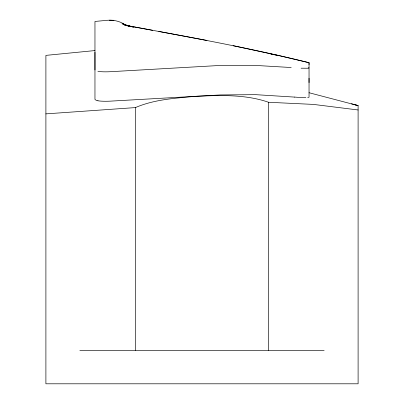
<?xml version="1.0" encoding="UTF-8"?>
<svg xmlns="http://www.w3.org/2000/svg" width="404" height="404" viewBox="0 0 404 404"><rect width="100%" height="100%" fill="white"/><g stroke="black" fill="none" stroke-linecap="round" stroke-linejoin="round"><path stroke-width="0.61" d="M94.96 52.283L94.96 99.409L96.309 100.404L97.945 100.778M309.04 82.567L309.04 78.26M309.04 64.559L309.04 62.711C249.101 47.854 188.314 36.815 127.593 25.745M308.696 68.074L309.04 67.827L307.686 68.236L301.111 68.205M45.899 113.872L135.391 107.59C154.303 99.414 175.341 98.207 195.612 96.303C219.948 95.283 245.273 94.177 268.609 102.278L313.438 104.409L358.101 109.969M307.681 97.586L309.04 97.197L309.04 62.928M94.96 50.566L45.899 55.383L45.899 383.8L358.101 383.8L358.101 105.601L309.04 92.728M123.265 23.705L125.765 25.381C119.801 20.599 111.918 19.523 104.525 20.559L94.96 21.447L94.96 69.973M113.943 20.301L109.388 20.2M79.861 350.349L324.139 350.349M291.198 67.524L253.934 65.332L216.615 65.65L112.802 71.569A17.625 2.757 -4 0 1 97.909 71.346M294.678 97.106L255.833 94.672L220.397 94.93L112.802 101.005A17.625 2.757 -4 0 1 97.909 100.783M152.682 30.34L125.806 25.331L133.456 27.108L125.806 25.331M273.22 54.57L279.184 55.636M158.762 31.436L206.969 40.45M233.098 45.667L278.765 55.555L309.04 62.711M127.619 25.76L130.411 26.412M130.967 26.543L124.22 24.553M354.793 104.702L358.101 105.601L351.49 103.788M129.765 26.245L121.978 23.599L125.437 25.189M269.448 53.439L272.028 54.358M123.301 24.189L125.386 25.139M125.311 25.2L122.397 23.498L125.381 25.088M122.397 23.498L125.912 25.376M124.533 24.725L122.609 23.275L124.664 24.811M268.609 102.278L268.609 350.349M135.391 107.59L135.391 350.349M305.914 97.632A17.776 1.146 5.2 0 1 294.622 97.081"/></g></svg>
